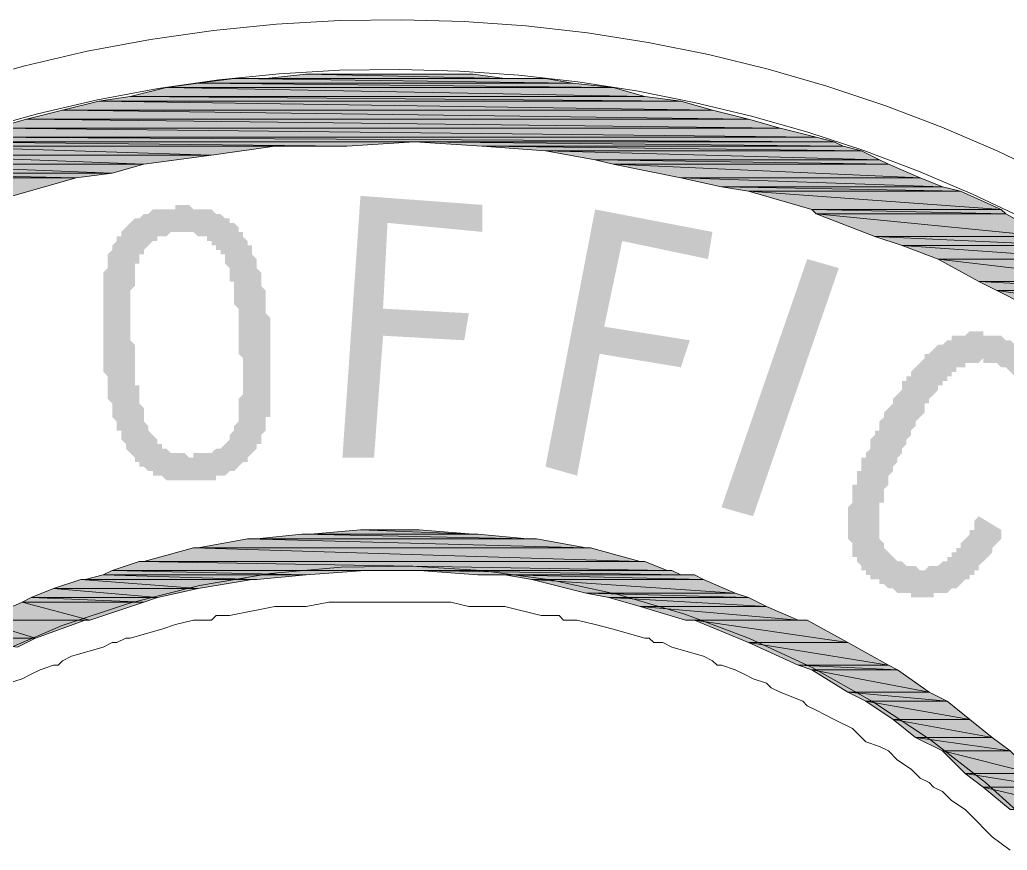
# Model space of a CAD drawing. Header units: millimetres. Extents: x 29 to 95071, y 20 to 67221.
# Drawn here: x 89656 to 90740, y 13849 to 14761 of the extents above; entities that cross this region are included whole.
import ezdxf

# ---------------------------------------------------------------- set-up
doc = ezdxf.new("R2010")
doc.units = ezdxf.units.MM

msp = doc.modelspace()

# ---------------------------------------------------------------- hatches: boundary and pattern name
h = msp.add_hatch(color=7)
h.paths.add_polyline_path([(90153.9, 14701), (89970.5, 14701), (90188.6, 14696.1)])
h.paths.add_polyline_path([(89970.5, 14701), (90188.6, 14696.1), (89925.9, 14696.1)])
h = msp.add_hatch(color=7)
h.paths.add_polyline_path([(90104.3, 14701), (90005.2, 14701), (90153.9, 14701)])
h.paths.add_polyline_path([(90005.2, 14701), (90153.9, 14701), (89970.5, 14701)])
h = msp.add_hatch(color=7)
h.dxf.hatch_style = 2
h.paths.add_polyline_path([(90079.6, 14701), (90104.3, 14701), (90005.2, 14701)])
h = msp.add_hatch(color=7)
h.paths.add_polyline_path([(90307.6, 14686.2), (89816.9, 14686.2), (90342.3, 14676.3)])
h.paths.add_polyline_path([(89816.9, 14686.2), (90342.3, 14676.3), (89777.2, 14676.3)])
h = msp.add_hatch(color=7)
h.paths.add_polyline_path([(90263, 14691.1), (89851.6, 14691.1), (90307.6, 14686.2)])
h.paths.add_polyline_path([(89851.6, 14691.1), (90307.6, 14686.2), (89816.9, 14686.2)])
h = msp.add_hatch(color=7)
h.paths.add_polyline_path([(90233.2, 14696.1), (89891.2, 14696.1), (90263, 14691.1)])
h.paths.add_polyline_path([(89891.2, 14696.1), (90263, 14691.1), (89851.6, 14691.1)])
h = msp.add_hatch(color=7)
h.paths.add_polyline_path([(90188.6, 14696.1), (89925.9, 14696.1), (90233.2, 14696.1)])
h.paths.add_polyline_path([(89925.9, 14696.1), (90233.2, 14696.1), (89891.2, 14696.1)])
h = msp.add_hatch(color=7)
h.paths.add_polyline_path([(90342.3, 14676.3), (89777.2, 14676.3), (90381.9, 14671.3)])
h.paths.add_polyline_path([(89777.2, 14676.3), (90381.9, 14671.3), (89742.5, 14671.3)])
h = msp.add_hatch(color=7)
h.paths.add_polyline_path([(90381.9, 14671.3), (89742.5, 14671.3), (90416.6, 14661.4)])
h.paths.add_polyline_path([(89742.5, 14671.3), (90416.6, 14661.4), (89702.9, 14661.4)])
h = msp.add_hatch(color=7)
h.paths.add_polyline_path([(90416.6, 14661.4), (89702.9, 14661.4), (90456.3, 14651.5)])
h.paths.add_polyline_path([(89702.9, 14661.4), (90456.3, 14651.5), (89663.2, 14651.5)])
h = msp.add_hatch(color=7)
h.paths.add_polyline_path([(90456.3, 14651.5), (89663.2, 14651.5), (90491, 14641.6)])
h.paths.add_polyline_path([(89663.2, 14651.5), (90491, 14641.6), (89628.5, 14641.6)])
h = msp.add_hatch(color=7)
h.paths.add_polyline_path([(90530.6, 14631.6), (89593.8, 14631.6), (90550.4, 14626.7)])
h.paths.add_polyline_path([(89593.8, 14631.6), (90550.4, 14626.7), (89569, 14626.7)])
h = msp.add_hatch(color=7)
h.paths.add_polyline_path([(90491, 14641.6), (89628.5, 14641.6), (90530.6, 14631.6)])
h.paths.add_polyline_path([(89628.5, 14641.6), (90530.6, 14631.6), (89593.8, 14631.6)])
h = msp.add_hatch(color=7)
h.paths.add_polyline_path([(89935.8, 14621.7), (89554.2, 14621.7), (89866.4, 14611.8)])
h.paths.add_polyline_path([(89554.2, 14621.7), (89866.4, 14611.8), (89534.3, 14611.8)])
h = msp.add_hatch(color=7)
h.paths.add_polyline_path([(90015.1, 14621.7), (89569, 14621.7), (89940.8, 14621.7)])
h.paths.add_polyline_path([(89569, 14621.7), (89940.8, 14621.7), (89554.2, 14621.7)])
h = msp.add_hatch(color=7)
h.paths.add_polyline_path([(89935.8, 14621.7), (89554.2, 14621.7)])
h.paths.add_polyline_path([(89935.8, 14621.7), (89554.2, 14621.7), (89940.8, 14621.7)])
h = msp.add_hatch(color=7)
h.paths.add_polyline_path([(90089.5, 14626.7), (89569, 14626.7), (90015.1, 14621.7)])
h.paths.add_polyline_path([(89569, 14626.7), (90015.1, 14621.7), (89569, 14621.7)])
h = msp.add_hatch(color=7)
h.paths.add_polyline_path([(90550.4, 14626.7), (90089.5, 14626.7), (90560.3, 14621.7)])
h.paths.add_polyline_path([(90089.5, 14626.7), (90560.3, 14621.7), (90163.8, 14621.7)])
h = msp.add_hatch(color=7)
h.paths.add_polyline_path([(90560.3, 14621.7), (90163.8, 14621.7), (90580.2, 14616.8)])
h.paths.add_polyline_path([(90163.8, 14621.7), (90580.2, 14616.8), (90233.2, 14616.8)])
h = msp.add_hatch(color=7)
h.paths.add_polyline_path([(89866.4, 14611.8), (89534.3, 14611.8), (89792.1, 14601.9)])
h.paths.add_polyline_path([(89534.3, 14611.8), (89792.1, 14601.9), (89504.6, 14601.9)])
h = msp.add_hatch(color=7)
h.paths.add_polyline_path([(90580.2, 14616.8), (90233.2, 14616.8), (90600, 14606.9)])
h.paths.add_polyline_path([(90233.2, 14616.8), (90600, 14606.9), (90287.7, 14606.9)])
h = msp.add_hatch(color=7)
h.paths.add_polyline_path([(89792.1, 14601.9), (89504.6, 14601.9), (89757.4, 14592)])
h.paths.add_polyline_path([(89504.6, 14601.9), (89757.4, 14592), (89484.8, 14592)])
h = msp.add_hatch(color=7)
h.paths.add_polyline_path([(90600, 14606.9), (90287.7, 14606.9), (90609.9, 14601.9)])
h.paths.add_polyline_path([(90287.7, 14606.9), (90609.9, 14601.9), (90307.6, 14601.9)])
h = msp.add_hatch(color=7)
h.paths.add_polyline_path([(90609.9, 14601.9), (90307.6, 14601.9), (90644.6, 14587)])
h.paths.add_polyline_path([(90307.6, 14601.9), (90644.6, 14587), (90381.9, 14587)])
h = msp.add_hatch(color=7)
h.paths.add_polyline_path([(89757.4, 14592), (89484.8, 14592), (89717.7, 14587)])
h.paths.add_polyline_path([(89484.8, 14592), (89717.7, 14587), (89465, 14587)])
h = msp.add_hatch(color=7)
h.paths.add_polyline_path([(89717.7, 14587), (89465, 14587), (89648.3, 14567.2)])
h.paths.add_polyline_path([(89465, 14587), (89648.3, 14567.2), (89420.3, 14567.2)])
h = msp.add_hatch(color=7)
h.paths.add_polyline_path([(90644.6, 14587), (90381.9, 14587), (90669.4, 14577.1)])
h.paths.add_polyline_path([(90381.9, 14587), (90669.4, 14577.1), (90426.5, 14577.1)])
h = msp.add_hatch(color=7)
h.paths.add_polyline_path([(90669.4, 14577.1), (90426.5, 14577.1), (90689.2, 14572.2)])
h.paths.add_polyline_path([(90426.5, 14577.1), (90689.2, 14572.2), (90456.3, 14572.2)])
h = msp.add_hatch(color=7)
h.dxf.hatch_style = 2
h.paths.add_polyline_path([(90010.2, 14279.7), (90030, 14567.2), (90163.8, 14557.3), (90163.8, 14527.6), (90059.7, 14537.5), (90054.8, 14443.3), (90149, 14438.3), (90144, 14408.6), (90054.8, 14413.6), (90044.9, 14279.7)])
h = msp.add_hatch(color=7)
h.paths.add_polyline_path([(90689.2, 14572.2), (90456.3, 14572.2), (90733.8, 14552.3)])
h.paths.add_polyline_path([(90456.3, 14572.2), (90733.8, 14552.3), (90525.7, 14552.3)])
h = msp.add_hatch(color=7)
h.paths.add_polyline_path([(89782.2, 14398.7), (89782.2, 14393.7), (89782.2, 14388.8), (89782.2, 14383.8), (89782.2, 14378.9), (89782.2, 14373.9), (89782.2, 14368.9), (89782.2, 14364), (89782.2, 14359), (89787.1, 14359), (89787.1, 14354.1), (89787.1, 14349.1), (89787.1, 14344.2), (89787.1, 14339.2), (89792.1, 14334.3), (89792.1, 14329.3), (89792.1, 14324.3), (89792.1, 14319.4), (89797, 14314.4), (89797, 14309.5), (89802, 14304.5), (89807, 14299.6), (89807, 14294.6), (89811.9, 14294.6), (89811.9, 14289.6), (89816.9, 14289.6), (89821.8, 14284.7), (89826.8, 14284.7), (89831.7, 14284.7), (89836.7, 14284.7), (89841.7, 14279.7), (89846.6, 14279.7), (89846.6, 14284.7), (89851.6, 14284.7), (89856.5, 14284.7), (89861.5, 14284.7), (89866.4, 14284.7), (89871.4, 14289.6), (89876.3, 14289.6), (89881.3, 14294.6), (89886.3, 14299.6), (89886.3, 14304.5), (89891.2, 14309.5), (89891.2, 14314.4), (89896.2, 14319.4), (89896.2, 14324.3), (89896.2, 14329.3), (89896.2, 14334.3), (89896.2, 14339.2), (89896.2, 14344.2), (89901.1, 14349.1), (89901.1, 14354.1), (89901.1, 14359), (89901.1, 14364), (89901.1, 14368.9), (89901.1, 14373.9), (89901.1, 14378.9), (89901.1, 14383.8), (89901.1, 14388.8), (89896.2, 14393.7), (89896.2, 14398.7), (89896.2, 14403.6), (89896.2, 14408.6), (89896.2, 14413.6), (89896.2, 14418.5), (89896.2, 14423.5), (89896.2, 14428.4), (89896.2, 14433.4), (89896.2, 14438.3), (89896.2, 14443.3), (89891.2, 14448.3), (89891.2, 14453.2), (89891.2, 14458.2), (89891.2, 14463.1), (89891.2, 14468.1), (89891.2, 14473), (89886.3, 14473), (89886.3, 14478), (89886.3, 14482.9), (89886.3, 14487.9), (89881.3, 14492.9), (89881.3, 14497.8), (89881.3, 14502.8), (89876.3, 14502.8), (89876.3, 14507.7), (89871.4, 14507.7), (89871.4, 14512.7), (89866.4, 14512.7), (89866.4, 14517.6), (89861.5, 14517.6), (89861.5, 14522.6), (89856.5, 14522.6), (89851.6, 14522.6), (89846.6, 14527.6), (89841.7, 14527.6), (89836.7, 14527.6), (89831.7, 14527.6), (89826.8, 14527.6), (89821.8, 14527.6), (89816.9, 14522.6), (89811.9, 14522.6), (89807, 14522.6), (89807, 14517.6), (89802, 14517.6), (89797, 14512.7), (89792.1, 14507.7), (89792.1, 14502.8), (89787.1, 14502.8), (89787.1, 14497.8), (89787.1, 14492.9), (89782.2, 14492.9), (89782.2, 14487.9), (89782.2, 14482.9), (89782.2, 14478), (89782.2, 14473), (89782.2, 14468.1), (89777.2, 14463.1), (89777.2, 14458.2), (89777.2, 14453.2), (89777.2, 14448.3), (89777.2, 14443.3), (89777.2, 14438.3), (89777.2, 14433.4), (89777.2, 14428.4), (89777.2, 14423.5), (89777.2, 14418.5), (89777.2, 14413.6), (89777.2, 14408.6), (89782.2, 14403.6)])
h.paths.add_polyline_path([(89747.5, 14398.7), (89747.5, 14403.6), (89747.5, 14408.6), (89747.5, 14413.6), (89747.5, 14418.5), (89747.5, 14423.5), (89747.5, 14428.4), (89747.5, 14433.4), (89747.5, 14438.3), (89747.5, 14443.3), (89747.5, 14448.3), (89747.5, 14453.2), (89747.5, 14458.2), (89747.5, 14463.1), (89747.5, 14468.1), (89747.5, 14473), (89747.5, 14478), (89747.5, 14482.9), (89752.4, 14487.9), (89752.4, 14492.9), (89752.4, 14497.8), (89752.4, 14502.8), (89757.4, 14507.7), (89757.4, 14512.7), (89762.3, 14517.6), (89762.3, 14522.6), (89767.3, 14522.6), (89767.3, 14527.6), (89772.3, 14532.5), (89777.2, 14537.5), (89782.2, 14542.4), (89787.1, 14542.4), (89792.1, 14547.4), (89797, 14547.4), (89802, 14552.3), (89807, 14552.3), (89811.9, 14552.3), (89816.9, 14552.3), (89821.8, 14552.3), (89826.8, 14552.3), (89826.8, 14557.3), (89831.7, 14557.3), (89836.7, 14557.3), (89841.7, 14557.3), (89846.6, 14552.3), (89851.6, 14552.3), (89856.5, 14552.3), (89861.5, 14552.3), (89866.4, 14552.3), (89871.4, 14547.4), (89876.3, 14547.4), (89881.3, 14542.4), (89886.3, 14542.4), (89886.3, 14537.5), (89891.2, 14537.5), (89896.2, 14532.5), (89896.2, 14527.6), (89901.1, 14527.6), (89901.1, 14522.6), (89906.1, 14517.6), (89906.1, 14512.7), (89911, 14512.7), (89911, 14507.7), (89911, 14502.8), (89916, 14497.8), (89916, 14492.9), (89916, 14487.9), (89921, 14482.9), (89921, 14478), (89921, 14473), (89921, 14468.1), (89925.9, 14463.1), (89925.9, 14458.2), (89925.9, 14453.2), (89925.9, 14448.3), (89925.9, 14443.3), (89925.9, 14438.3), (89930.9, 14433.4), (89930.9, 14428.4), (89930.9, 14423.5), (89930.9, 14418.5), (89930.9, 14413.6), (89930.9, 14408.6), (89930.9, 14403.6), (89930.9, 14398.7), (89930.9, 14393.7), (89930.9, 14388.8), (89930.9, 14383.8), (89930.9, 14378.9), (89930.9, 14373.9), (89930.9, 14368.9), (89930.9, 14364), (89930.9, 14359), (89930.9, 14354.1), (89930.9, 14349.1), (89930.9, 14344.2), (89930.9, 14339.2), (89930.9, 14334.3), (89930.9, 14329.3), (89930.9, 14324.3), (89925.9, 14324.3), (89925.9, 14319.4), (89925.9, 14314.4), (89925.9, 14309.5), (89921, 14304.5), (89921, 14299.6), (89921, 14294.6), (89916, 14294.6), (89916, 14289.6), (89911, 14284.7), (89906.1, 14279.7), (89906.1, 14274.8), (89901.1, 14274.8), (89896.2, 14269.8), (89891.2, 14264.9), (89886.3, 14264.9), (89881.3, 14259.9), (89876.3, 14259.9), (89871.4, 14259.9), (89871.4, 14254.9), (89866.4, 14254.9), (89861.5, 14254.9), (89856.5, 14254.9), (89851.6, 14254.9), (89846.6, 14254.9), (89841.7, 14254.9), (89836.7, 14254.9), (89831.7, 14254.9), (89826.8, 14254.9), (89821.8, 14254.9), (89816.9, 14254.9), (89811.9, 14259.9), (89807, 14259.9), (89802, 14259.9), (89802, 14264.9), (89797, 14264.9), (89792.1, 14269.8), (89787.1, 14269.8), (89787.1, 14274.8), (89782.2, 14274.8), (89782.2, 14279.7), (89777.2, 14284.7), (89772.3, 14289.6), (89772.3, 14294.6), (89767.3, 14299.6), (89767.3, 14304.5), (89767.3, 14309.5), (89762.3, 14309.5), (89762.3, 14314.4), (89762.3, 14319.4), (89757.4, 14324.3), (89757.4, 14329.3), (89757.4, 14334.3), (89757.4, 14339.2), (89752.4, 14344.2), (89752.4, 14349.1), (89752.4, 14354.1), (89752.4, 14359), (89752.4, 14364), (89752.4, 14368.9), (89747.5, 14373.9), (89747.5, 14378.9), (89747.5, 14383.8), (89747.5, 14388.8), (89747.5, 14393.7)])
h = msp.add_hatch(color=7)
h.dxf.hatch_style = 2
h.paths.add_polyline_path([(90233.2, 14269.8), (90287.7, 14552.3), (90416.6, 14527.6), (90411.7, 14497.8), (90317.5, 14517.6), (90297.7, 14423.5), (90391.8, 14408.6), (90381.9, 14378.9), (90292.7, 14393.7), (90267.9, 14259.9)])
h = msp.add_hatch(color=7)
h.paths.add_polyline_path([(90733.8, 14552.3), (90525.7, 14552.3), (90738.8, 14547.4)])
h.paths.add_polyline_path([(90525.7, 14552.3), (90738.8, 14547.4), (90530.6, 14547.4)])
h = msp.add_hatch(color=7)
h.paths.add_polyline_path([(90738.8, 14547.4), (90530.6, 14547.4), (90783.4, 14522.6)])
h.paths.add_polyline_path([(90530.6, 14547.4), (90783.4, 14522.6), (90595, 14522.6)])
h = msp.add_hatch(color=7)
h.paths.add_polyline_path([(90783.4, 14522.6), (90595, 14522.6), (90808.2, 14512.7)])
h.paths.add_polyline_path([(90595, 14522.6), (90808.2, 14512.7), (90624.8, 14512.7)])
h = msp.add_hatch(color=7)
h.paths.add_polyline_path([(90808.2, 14512.7), (90624.8, 14512.7), (90837.9, 14497.8)])
h.paths.add_polyline_path([(90624.8, 14512.7), (90837.9, 14497.8), (90664.4, 14497.8)])
h = msp.add_hatch(color=7)
h.dxf.hatch_style = 2
h.paths.add_polyline_path([(90426.5, 14225.2), (90520.7, 14497.8), (90555.4, 14487.9), (90461.2, 14215.3)])
h = msp.add_hatch(color=7)
h.paths.add_polyline_path([(90837.9, 14497.8), (90664.4, 14497.8), (90872.6, 14473)])
h.paths.add_polyline_path([(90664.4, 14497.8), (90872.6, 14473), (90709, 14473)])
h = msp.add_hatch(color=7)
h.paths.add_polyline_path([(90872.6, 14473), (90709, 14473), (90892.4, 14463.1)])
h.paths.add_polyline_path([(90709, 14473), (90892.4, 14463.1), (90728.9, 14463.1)])
h = msp.add_hatch(color=7)
h.paths.add_polyline_path([(90892.4, 14463.1), (90728.9, 14463.1), (90937, 14433.4)])
h.paths.add_polyline_path([(90728.9, 14463.1), (90937, 14433.4), (90788.4, 14433.4)])
h = msp.add_hatch(color=7)
h.dxf.hatch_style = 2
h.paths.add_polyline_path([(90709, 14215.3), (90733.8, 14200.4), (90733.8, 14195.5), (90733.8, 14190.5), (90728.9, 14185.6), (90723.9, 14180.6), (90723.9, 14175.6), (90719, 14170.7), (90714, 14165.7), (90709, 14160.8), (90709, 14155.8), (90704.1, 14155.8), (90704.1, 14150.9), (90699.1, 14150.9), (90699.1, 14145.9), (90694.2, 14145.9), (90689.2, 14140.9), (90684.3, 14136), (90679.3, 14136), (90674.4, 14131), (90669.4, 14131), (90664.4, 14131), (90659.5, 14131), (90659.5, 14126.1), (90654.5, 14126.1), (90649.6, 14126.1), (90644.6, 14126.1), (90639.7, 14126.1), (90634.7, 14126.1), (90634.7, 14131), (90629.7, 14131), (90624.8, 14131), (90619.8, 14131), (90614.9, 14136), (90609.9, 14136), (90605, 14140.9), (90600, 14140.9), (90600, 14145.9), (90595, 14145.9), (90590.1, 14145.9), (90590.1, 14150.9), (90585.1, 14150.9), (90585.1, 14155.8), (90580.2, 14155.8), (90580.2, 14160.8), (90575.2, 14165.7), (90575.2, 14170.7), (90570.3, 14170.7), (90570.3, 14175.6), (90570.3, 14180.6), (90570.3, 14185.6), (90565.3, 14190.5), (90565.3, 14195.5), (90565.3, 14200.4), (90565.3, 14205.4), (90565.3, 14210.3), (90565.3, 14215.3), (90565.3, 14220.3), (90565.3, 14225.2), (90570.3, 14230.2), (90570.3, 14235.1), (90570.3, 14240.1), (90570.3, 14245), (90570.3, 14250), (90575.2, 14250), (90575.2, 14254.9), (90575.2, 14259.9), (90575.2, 14264.9), (90580.2, 14264.9), (90580.2, 14269.8), (90580.2, 14274.8), (90580.2, 14279.7), (90585.1, 14279.7), (90585.1, 14284.7), (90590.1, 14289.6), (90590.1, 14294.6), (90590.1, 14299.6), (90595, 14304.5), (90595, 14309.5), (90600, 14309.5), (90600, 14314.4), (90600, 14319.4), (90605, 14324.3), (90605, 14329.3), (90609.9, 14334.3), (90614.9, 14339.2), (90614.9, 14344.2), (90619.8, 14349.1), (90624.8, 14354.1), (90624.8, 14359), (90624.8, 14364), (90629.7, 14364), (90629.7, 14368.9), (90634.7, 14368.9), (90634.7, 14373.9), (90639.7, 14378.9), (90644.6, 14383.8), (90649.6, 14388.8), (90649.6, 14393.7), (90654.5, 14393.7), (90659.5, 14398.7), (90664.4, 14403.6), (90669.4, 14403.6), (90674.4, 14408.6), (90679.3, 14408.6), (90679.3, 14413.6), (90684.3, 14413.6), (90689.2, 14413.6), (90694.2, 14413.6), (90699.1, 14418.5), (90704.1, 14418.5), (90709, 14418.5), (90714, 14418.5), (90714, 14413.6), (90719, 14413.6), (90723.9, 14413.6), (90728.9, 14413.6), (90733.8, 14413.6), (90738.8, 14408.6), (90743.7, 14408.6), (90748.7, 14403.6), (90753.7, 14403.6), (90758.6, 14398.7), (90763.6, 14393.7), (90768.5, 14393.7), (90768.5, 14388.8), (90773.5, 14388.8), (90773.5, 14383.8), (90778.4, 14383.8), (90778.4, 14378.9), (90783.4, 14378.9), (90783.4, 14373.9), (90783.4, 14368.9), (90788.4, 14368.9), (90788.4, 14364), (90788.4, 14359), (90793.3, 14354.1), (90793.3, 14349.1), (90793.3, 14344.2), (90793.3, 14339.2), (90793.3, 14334.3), (90793.3, 14329.3), (90793.3, 14324.3), (90793.3, 14319.4), (90788.4, 14319.4), (90788.4, 14314.4), (90788.4, 14309.5), (90788.4, 14304.5), (90783.4, 14299.6), (90783.4, 14294.6), (90778.4, 14289.6), (90748.7, 14299.6), (90753.7, 14304.5), (90753.7, 14309.5), (90753.7, 14314.4), (90758.6, 14319.4), (90758.6, 14324.3), (90758.6, 14329.3), (90758.6, 14334.3), (90758.6, 14339.2), (90758.6, 14344.2), (90758.6, 14349.1), (90758.6, 14354.1), (90753.7, 14359), (90753.7, 14364), (90748.7, 14368.9), (90743.7, 14373.9), (90738.8, 14378.9), (90733.8, 14378.9), (90728.9, 14383.8), (90723.9, 14383.8), (90719, 14383.8), (90714, 14383.8), (90714, 14388.8), (90709, 14383.8), (90704.1, 14383.8), (90699.1, 14383.8), (90694.2, 14383.8), (90694.2, 14378.9), (90689.2, 14378.9), (90684.3, 14378.9), (90684.3, 14373.9), (90679.3, 14373.9), (90679.3, 14368.9), (90674.4, 14368.9), (90674.4, 14364), (90669.4, 14364), (90669.4, 14359), (90664.4, 14359), (90664.4, 14354.1), (90659.5, 14349.1), (90654.5, 14344.2), (90654.5, 14339.2), (90649.6, 14339.2), (90649.6, 14334.3), (90649.6, 14329.3), (90644.6, 14324.3), (90639.7, 14319.4), (90639.7, 14314.4), (90634.7, 14309.5), (90634.7, 14304.5), (90629.7, 14299.6), (90629.7, 14294.6), (90624.8, 14289.6), (90624.8, 14284.7), (90619.8, 14279.7), (90619.8, 14274.8), (90614.9, 14269.8), (90614.9, 14264.9), (90609.9, 14259.9), (90609.9, 14254.9), (90609.9, 14250), (90605, 14245), (90605, 14240.1), (90605, 14235.1), (90605, 14230.2), (90600, 14230.2), (90600, 14225.2), (90600, 14220.3), (90600, 14215.3), (90600, 14210.3), (90600, 14205.4), (90600, 14200.4), (90600, 14195.5), (90600, 14190.5), (90605, 14185.6), (90605, 14180.6), (90609.9, 14175.6), (90614.9, 14170.7), (90619.8, 14165.7), (90624.8, 14165.7), (90629.7, 14160.8), (90634.7, 14160.8), (90639.7, 14160.8), (90644.6, 14155.8), (90649.6, 14155.8), (90654.5, 14160.8), (90659.5, 14160.8), (90664.4, 14160.8), (90669.4, 14165.7), (90674.4, 14165.7), (90674.4, 14170.7), (90679.3, 14170.7), (90679.3, 14175.6), (90684.3, 14175.6), (90684.3, 14180.6), (90689.2, 14180.6), (90689.2, 14185.6), (90694.2, 14190.5), (90699.1, 14195.5), (90699.1, 14200.4), (90704.1, 14200.4), (90704.1, 14205.4), (90704.1, 14210.3)])
h = msp.add_hatch(color=7)
h.paths.add_polyline_path([(90094.4, 14200.4), (90030, 14200.4), (90153.9, 14195.5)])
h.paths.add_polyline_path([(90030, 14200.4), (90153.9, 14195.5), (89975.5, 14195.5)])
h = msp.add_hatch(color=7)
h.dxf.hatch_style = 2
h.paths.add_polyline_path([(90089.5, 14200.4), (90094.4, 14200.4), (90030, 14200.4)])
h = msp.add_hatch(color=7)
h.paths.add_polyline_path([(90223.3, 14190.5), (89906.1, 14190.5), (90277.8, 14180.6)])
h.paths.add_polyline_path([(89906.1, 14190.5), (90277.8, 14180.6), (89851.6, 14180.6)])
h = msp.add_hatch(color=7)
h.paths.add_polyline_path([(90213.4, 14190.5), (89916, 14190.5), (90223.3, 14190.5)])
h.paths.add_polyline_path([(89916, 14190.5), (90223.3, 14190.5), (89906.1, 14190.5)])
h = msp.add_hatch(color=7)
h.paths.add_polyline_path([(90158.9, 14195.5), (89965.6, 14195.5), (90213.4, 14190.5)])
h.paths.add_polyline_path([(89965.6, 14195.5), (90213.4, 14190.5), (89916, 14190.5)])
h = msp.add_hatch(color=7)
h.paths.add_polyline_path([(90153.9, 14195.5), (89975.5, 14195.5), (90158.9, 14195.5)])
h.paths.add_polyline_path([(89975.5, 14195.5), (90158.9, 14195.5), (89965.6, 14195.5)])
h = msp.add_hatch(color=7)
h.paths.add_polyline_path([(90282.8, 14180.6), (89846.6, 14180.6), (90337.3, 14165.7)])
h.paths.add_polyline_path([(89846.6, 14180.6), (90337.3, 14165.7), (89792.1, 14165.7)])
h = msp.add_hatch(color=7)
h.paths.add_polyline_path([(90277.8, 14180.6), (89851.6, 14180.6), (90282.8, 14180.6)])
h.paths.add_polyline_path([(89851.6, 14180.6), (90282.8, 14180.6), (89846.6, 14180.6)])
h = msp.add_hatch(color=7)
h.paths.add_polyline_path([(90342.3, 14165.7), (89787.1, 14165.7), (90367, 14155.8)])
h.paths.add_polyline_path([(89787.1, 14165.7), (90367, 14155.8), (89757.4, 14155.8)])
h = msp.add_hatch(color=7)
h.paths.add_polyline_path([(90337.3, 14165.7), (89792.1, 14165.7), (90342.3, 14165.7)])
h.paths.add_polyline_path([(89792.1, 14165.7), (90342.3, 14165.7), (89787.1, 14165.7)])
h = msp.add_hatch(color=7)
h.paths.add_polyline_path([(90035, 14155.8), (89757.4, 14155.8), (89970.5, 14150.9)])
h.paths.add_polyline_path([(89757.4, 14155.8), (89970.5, 14150.9), (89747.5, 14150.9)])
h = msp.add_hatch(color=7)
h.paths.add_polyline_path([(90367, 14155.8), (90035, 14155.8), (90372, 14155.8)])
h.paths.add_polyline_path([(90035, 14155.8), (90372, 14155.8), (90094.4, 14155.8)])
h = msp.add_hatch(color=7)
h.paths.add_polyline_path([(90372, 14155.8), (90094.4, 14155.8), (90381.9, 14150.9)])
h.paths.add_polyline_path([(90094.4, 14155.8), (90381.9, 14150.9), (90158.9, 14150.9)])
h = msp.add_hatch(color=7)
h.paths.add_polyline_path([(89911, 14145.9), (89722.7, 14145.9), (89851.6, 14136)])
h.paths.add_polyline_path([(89722.7, 14145.9), (89851.6, 14136), (89693, 14136)])
h = msp.add_hatch(color=7)
h.paths.add_polyline_path([(89916, 14145.9), (89727.7, 14145.9), (89911, 14145.9)])
h.paths.add_polyline_path([(89727.7, 14145.9), (89911, 14145.9), (89722.7, 14145.9)])
h = msp.add_hatch(color=7)
h.paths.add_polyline_path([(89970.5, 14150.9), (89747.5, 14150.9), (89916, 14145.9)])
h.paths.add_polyline_path([(89747.5, 14150.9), (89916, 14145.9), (89727.7, 14145.9)])
h = msp.add_hatch(color=7)
h.paths.add_polyline_path([(90381.9, 14150.9), (90158.9, 14150.9), (90396.8, 14150.9)])
h.paths.add_polyline_path([(90158.9, 14150.9), (90396.8, 14150.9), (90188.6, 14150.9)])
h = msp.add_hatch(color=7)
h.paths.add_polyline_path([(90396.8, 14150.9), (90188.6, 14150.9), (90406.7, 14145.9)])
h.paths.add_polyline_path([(90188.6, 14150.9), (90406.7, 14145.9), (90218.3, 14145.9)])
h = msp.add_hatch(color=7)
h.paths.add_polyline_path([(90406.7, 14145.9), (90218.3, 14145.9), (90441.4, 14131)])
h.paths.add_polyline_path([(90218.3, 14145.9), (90441.4, 14131), (90277.8, 14131)])
h = msp.add_hatch(color=7)
h.paths.add_polyline_path([(89851.6, 14136), (89693, 14136), (89807, 14126.1)])
h.paths.add_polyline_path([(89693, 14136), (89807, 14126.1), (89668.2, 14126.1)])
h = msp.add_hatch(color=7)
h.paths.add_polyline_path([(89807, 14126.1), (89668.2, 14126.1), (89792.1, 14121.1)])
h.paths.add_polyline_path([(89668.2, 14126.1), (89792.1, 14121.1), (89658.3, 14121.1)])
h = msp.add_hatch(color=7)
h.paths.add_polyline_path([(90441.4, 14131), (90277.8, 14131), (90456.3, 14126.1)])
h.paths.add_polyline_path([(90277.8, 14131), (90456.3, 14126.1), (90302.6, 14126.1)])
h = msp.add_hatch(color=7)
h.paths.add_polyline_path([(90456.3, 14126.1), (90302.6, 14126.1), (90476.1, 14116.2)])
h.paths.add_polyline_path([(90302.6, 14126.1), (90476.1, 14116.2), (90337.3, 14116.2)])
h = msp.add_hatch(color=7)
h.paths.add_polyline_path([(89792.1, 14121.1), (89658.3, 14121.1), (89732.6, 14101.3)])
h.paths.add_polyline_path([(89658.3, 14121.1), (89732.6, 14101.3), (89613.7, 14101.3)])
h = msp.add_hatch(color=7)
h.paths.add_polyline_path([(90476.1, 14116.2), (90337.3, 14116.2), (90510.8, 14101.3)])
h.paths.add_polyline_path([(90337.3, 14116.2), (90510.8, 14101.3), (90386.9, 14101.3)])
h = msp.add_hatch(color=7)
h.paths.add_polyline_path([(89727.7, 14101.3), (89608.7, 14101.3), (89673.1, 14081.5)])
h.paths.add_polyline_path([(89608.7, 14101.3), (89673.1, 14081.5), (89574, 14081.5)])
h = msp.add_hatch(color=7)
h.paths.add_polyline_path([(89732.6, 14101.3), (89613.7, 14101.3), (89727.7, 14101.3)])
h.paths.add_polyline_path([(89613.7, 14101.3), (89727.7, 14101.3), (89608.7, 14101.3)])
h = msp.add_hatch(color=7)
h.paths.add_polyline_path([(90510.8, 14101.3), (90386.9, 14101.3), (90520.7, 14101.3)])
h.paths.add_polyline_path([(90386.9, 14101.3), (90520.7, 14101.3), (90396.8, 14101.3)])
h = msp.add_hatch(color=7)
h.paths.add_polyline_path([(90520.7, 14101.3), (90396.8, 14101.3), (90565.3, 14076.5)])
h.paths.add_polyline_path([(90396.8, 14101.3), (90565.3, 14076.5), (90456.3, 14076.5)])
h = msp.add_hatch(color=7)
h.paths.add_polyline_path([(89673.1, 14081.5), (89574, 14081.5), (89653.3, 14071.6)])
h.paths.add_polyline_path([(89574, 14081.5), (89653.3, 14071.6), (89554.2, 14071.6)])
h = msp.add_hatch(color=7)
h.paths.add_polyline_path([(90565.3, 14076.5), (90456.3, 14076.5), (90609.9, 14051.7)])
h.paths.add_polyline_path([(90456.3, 14076.5), (90609.9, 14051.7), (90510.8, 14051.7)])
h = msp.add_hatch(color=7)
h.paths.add_polyline_path([(90609.9, 14051.7), (90510.8, 14051.7), (90619.8, 14046.8)])
h.paths.add_polyline_path([(90510.8, 14051.7), (90619.8, 14046.8), (90525.7, 14046.8)])
h = msp.add_hatch(color=7)
h.paths.add_polyline_path([(90619.8, 14046.8), (90525.7, 14046.8), (90654.5, 14022)])
h.paths.add_polyline_path([(90525.7, 14046.8), (90654.5, 14022), (90565.3, 14022)])
h = msp.add_hatch(color=7)
h.paths.add_polyline_path([(90654.5, 14022), (90565.3, 14022), (90674.4, 14012.1)])
h.paths.add_polyline_path([(90565.3, 14022), (90674.4, 14012.1), (90585.1, 14012.1)])
h = msp.add_hatch(color=7)
h.paths.add_polyline_path([(90674.4, 14012.1), (90585.1, 14012.1), (90699.1, 13992.2)])
h.paths.add_polyline_path([(90585.1, 14012.1), (90699.1, 13992.2), (90614.9, 13992.2)])
h = msp.add_hatch(color=7)
h.paths.add_polyline_path([(90699.1, 13992.2), (90614.9, 13992.2), (90723.9, 13972.4)])
h.paths.add_polyline_path([(90614.9, 13992.2), (90723.9, 13972.4), (90639.7, 13972.4)])
h = msp.add_hatch(color=7)
h.paths.add_polyline_path([(90723.9, 13972.4), (90639.7, 13972.4), (90743.7, 13957.6)])
h.paths.add_polyline_path([(90639.7, 13972.4), (90743.7, 13957.6), (90669.4, 13957.6)])
h = msp.add_hatch(color=7)
h.paths.add_polyline_path([(90743.7, 13957.6), (90669.4, 13957.6), (90768.5, 13932.8)])
h.paths.add_polyline_path([(90669.4, 13957.6), (90768.5, 13932.8), (90694.2, 13932.8)])
h = msp.add_hatch(color=7)
h.paths.add_polyline_path([(90768.5, 13932.8), (90694.2, 13932.8), (90788.4, 13917.9)])
h.paths.add_polyline_path([(90694.2, 13932.8), (90788.4, 13917.9), (90714, 13917.9)])
h = msp.add_hatch(color=7)
h.paths.add_polyline_path([(90788.4, 13917.9), (90714, 13917.9), (90818.1, 13893.1)])
h.paths.add_polyline_path([(90714, 13917.9), (90818.1, 13893.1), (90743.7, 13893.1)])

# ---------------------------------------------------------------- linework, layer by layer
at = {"color": 7, "lineweight": 0}
for points in [[(90790.4, 14587.4), (90730, 14616.3), (90668.5, 14642.7), (90605.8, 14666.5), (90542.2, 14687.8), (90477.6, 14706.4), (90412.2, 14722.3), (90346.1, 14735.6), (90279.2, 14746.1), (90211.8, 14753.8), (90143.9, 14758.6), (90075.5, 14760.6), (90006.8, 14759.7), (89937.8, 14755.8), (89868.6, 14748.9), (89799.3, 14739), (89730, 14726), (89661.3, 14710.1), (89593.9, 14691.3)], [(90760.4, 14541.5), (90702.2, 14569), (90643, 14594.2), (90582.7, 14616.9), (90521.5, 14637.1), (90459.5, 14654.8), (90396.6, 14669.9), (90333, 14682.5), (90268.8, 14692.4), (90204, 14699.7), (90138.7, 14704.3), (90073.1, 14706.1), (90007.1, 14705.1), (89940.8, 14701.4), (89874.4, 14694.7), (89807.8, 14685.2), (89741.3, 14672.7), (89675.3, 14657.4), (89610.5, 14639.4)], [(90773.4, 13871.5), (90716.4, 13923), (90655.9, 13969.9), (90592.4, 14012), (90526, 14049.1), (90457.2, 14081.1), (90386.1, 14107.9), (90313.2, 14129.4), (90238.7, 14145.4), (90162.9, 14155.8), (90086.2, 14160.5), (90008.7, 14159.4), (89931, 14152.3), (89853.1, 14139.1), (89776.5, 14119.9), (89702.4, 14095.2), (89631.1, 14065.1)]]:
    msp.add_lwpolyline(points, dxfattribs=at)
for points in [[(89970.5, 14701), (90188.6, 14696.1), (89925.9, 14696.1)], [(90005.2, 14701), (90153.9, 14701), (89970.5, 14701)], [(90153.9, 14701), (89970.5, 14701), (90188.6, 14696.1)], [(90079.6, 14701), (90104.3, 14701), (90005.2, 14701)], [(90104.3, 14701), (90005.2, 14701), (90153.9, 14701)], [(89816.9, 14686.2), (90342.3, 14676.3), (89777.2, 14676.3)], [(89851.6, 14691.1), (90307.6, 14686.2), (89816.9, 14686.2)], [(90307.6, 14686.2), (89816.9, 14686.2), (90342.3, 14676.3)], [(89891.2, 14696.1), (90263, 14691.1), (89851.6, 14691.1)], [(90263, 14691.1), (89851.6, 14691.1), (90307.6, 14686.2)], [(89925.9, 14696.1), (90233.2, 14696.1), (89891.2, 14696.1)], [(90233.2, 14696.1), (89891.2, 14696.1), (90263, 14691.1)], [(90188.6, 14696.1), (89925.9, 14696.1), (90233.2, 14696.1)], [(89777.2, 14676.3), (90381.9, 14671.3), (89742.5, 14671.3)], [(90342.3, 14676.3), (89777.2, 14676.3), (90381.9, 14671.3)], [(89742.5, 14671.3), (90416.6, 14661.4), (89702.9, 14661.4)], [(90381.9, 14671.3), (89742.5, 14671.3), (90416.6, 14661.4)], [(89702.9, 14661.4), (90456.3, 14651.5), (89663.2, 14651.5)], [(90416.6, 14661.4), (89702.9, 14661.4), (90456.3, 14651.5)], [(89663.2, 14651.5), (90491, 14641.6), (89628.5, 14641.6)], [(90456.3, 14651.5), (89663.2, 14651.5), (90491, 14641.6)], [(89593.8, 14631.6), (90550.4, 14626.7), (89569, 14626.7)], [(89628.5, 14641.6), (90530.6, 14631.6), (89593.8, 14631.6)], [(90530.6, 14631.6), (89593.8, 14631.6), (90550.4, 14626.7)], [(90491, 14641.6), (89628.5, 14641.6), (90530.6, 14631.6)], [(89554.2, 14621.7), (89866.4, 14611.8), (89534.3, 14611.8)], [(89569, 14621.7), (89940.8, 14621.7), (89554.2, 14621.7)], [(89935.8, 14621.7), (89554.2, 14621.7)], [(89935.8, 14621.7), (89554.2, 14621.7), (89940.8, 14621.7)], [(89935.8, 14621.7), (89554.2, 14621.7), (89866.4, 14611.8)], [(90089.5, 14626.7), (89569, 14626.7), (90015.1, 14621.7)], [(89569, 14626.7), (90015.1, 14621.7), (89569, 14621.7)], [(90015.1, 14621.7), (89569, 14621.7), (89940.8, 14621.7)], [(90550.4, 14626.7), (90089.5, 14626.7), (90560.3, 14621.7)], [(90089.5, 14626.7), (90560.3, 14621.7), (90163.8, 14621.7)], [(90560.3, 14621.7), (90163.8, 14621.7), (90580.2, 14616.8)], [(90163.8, 14621.7), (90580.2, 14616.8), (90233.2, 14616.8)], [(89534.3, 14611.8), (89792.1, 14601.9), (89504.6, 14601.9)], [(89866.4, 14611.8), (89534.3, 14611.8), (89792.1, 14601.9)], [(90580.2, 14616.8), (90233.2, 14616.8), (90600, 14606.9)], [(90233.2, 14616.8), (90600, 14606.9), (90287.7, 14606.9)], [(89504.6, 14601.9), (89757.4, 14592), (89484.8, 14592)], [(89792.1, 14601.9), (89504.6, 14601.9), (89757.4, 14592)], [(90600, 14606.9), (90287.7, 14606.9), (90609.9, 14601.9)], [(90287.7, 14606.9), (90609.9, 14601.9), (90307.6, 14601.9)], [(90609.9, 14601.9), (90307.6, 14601.9), (90644.6, 14587)], [(90307.6, 14601.9), (90644.6, 14587), (90381.9, 14587)], [(89484.8, 14592), (89717.7, 14587), (89465, 14587)], [(89757.4, 14592), (89484.8, 14592), (89717.7, 14587)], [(89717.7, 14587), (89465, 14587), (89648.3, 14567.2)], [(90644.6, 14587), (90381.9, 14587), (90669.4, 14577.1)], [(90381.9, 14587), (90669.4, 14577.1), (90426.5, 14577.1)], [(90669.4, 14577.1), (90426.5, 14577.1), (90689.2, 14572.2)], [(90426.5, 14577.1), (90689.2, 14572.2), (90456.3, 14572.2)], [(90689.2, 14572.2), (90456.3, 14572.2), (90733.8, 14552.3)], [(90456.3, 14572.2), (90733.8, 14552.3), (90525.7, 14552.3)], [(90733.8, 14552.3), (90525.7, 14552.3), (90738.8, 14547.4)], [(90525.7, 14552.3), (90738.8, 14547.4), (90530.6, 14547.4)], [(90738.8, 14547.4), (90530.6, 14547.4), (90783.4, 14522.6)], [(90530.6, 14547.4), (90783.4, 14522.6), (90595, 14522.6)], [(90783.4, 14522.6), (90595, 14522.6), (90808.2, 14512.7)], [(90595, 14522.6), (90808.2, 14512.7), (90624.8, 14512.7)], [(90808.2, 14512.7), (90624.8, 14512.7), (90837.9, 14497.8)], [(90624.8, 14512.7), (90837.9, 14497.8), (90664.4, 14497.8)], [(90837.9, 14497.8), (90664.4, 14497.8), (90872.6, 14473)], [(90664.4, 14497.8), (90872.6, 14473), (90709, 14473)], [(90872.6, 14473), (90709, 14473), (90892.4, 14463.1)], [(90709, 14473), (90892.4, 14463.1), (90728.9, 14463.1)], [(90892.4, 14463.1), (90728.9, 14463.1), (90937, 14433.4)], [(90728.9, 14463.1), (90937, 14433.4), (90788.4, 14433.4)], [(90030, 14200.4), (90153.9, 14195.5), (89975.5, 14195.5)], [(90089.5, 14200.4), (90094.4, 14200.4), (90030, 14200.4)], [(90094.4, 14200.4), (90030, 14200.4), (90153.9, 14195.5)], [(89906.1, 14190.5), (90277.8, 14180.6), (89851.6, 14180.6)], [(89916, 14190.5), (90223.3, 14190.5), (89906.1, 14190.5)], [(90223.3, 14190.5), (89906.1, 14190.5), (90277.8, 14180.6)], [(89965.6, 14195.5), (90213.4, 14190.5), (89916, 14190.5)], [(90213.4, 14190.5), (89916, 14190.5), (90223.3, 14190.5)], [(89975.5, 14195.5), (90158.9, 14195.5), (89965.6, 14195.5)], [(90158.9, 14195.5), (89965.6, 14195.5), (90213.4, 14190.5)], [(90153.9, 14195.5), (89975.5, 14195.5), (90158.9, 14195.5)], [(89846.6, 14180.6), (90337.3, 14165.7), (89792.1, 14165.7)], [(89851.6, 14180.6), (90282.8, 14180.6), (89846.6, 14180.6)], [(90282.8, 14180.6), (89846.6, 14180.6), (90337.3, 14165.7)], [(90277.8, 14180.6), (89851.6, 14180.6), (90282.8, 14180.6)], [(89787.1, 14165.7), (90367, 14155.8), (89757.4, 14155.8)], [(89792.1, 14165.7), (90342.3, 14165.7), (89787.1, 14165.7)], [(90342.3, 14165.7), (89787.1, 14165.7), (90367, 14155.8)], [(90337.3, 14165.7), (89792.1, 14165.7), (90342.3, 14165.7)], [(89757.4, 14155.8), (89970.5, 14150.9), (89747.5, 14150.9)], [(90035, 14155.8), (89757.4, 14155.8), (89970.5, 14150.9)], [(90367, 14155.8), (90035, 14155.8), (90372, 14155.8)], [(90035, 14155.8), (90372, 14155.8), (90094.4, 14155.8)], [(90372, 14155.8), (90094.4, 14155.8), (90381.9, 14150.9)], [(90094.4, 14155.8), (90381.9, 14150.9), (90158.9, 14150.9)], [(89722.7, 14145.9), (89851.6, 14136), (89693, 14136)], [(89727.7, 14145.9), (89911, 14145.9), (89722.7, 14145.9)], [(89911, 14145.9), (89722.7, 14145.9), (89851.6, 14136)], [(89747.5, 14150.9), (89916, 14145.9), (89727.7, 14145.9)], [(89916, 14145.9), (89727.7, 14145.9), (89911, 14145.9)], [(89970.5, 14150.9), (89747.5, 14150.9), (89916, 14145.9)], [(90381.9, 14150.9), (90158.9, 14150.9), (90396.8, 14150.9)], [(90158.9, 14150.9), (90396.8, 14150.9), (90188.6, 14150.9)], [(90396.8, 14150.9), (90188.6, 14150.9), (90406.7, 14145.9)], [(90188.6, 14150.9), (90406.7, 14145.9), (90218.3, 14145.9)], [(90406.7, 14145.9), (90218.3, 14145.9), (90441.4, 14131)], [(90218.3, 14145.9), (90441.4, 14131), (90277.8, 14131)], [(89693, 14136), (89807, 14126.1), (89668.2, 14126.1)], [(89851.6, 14136), (89693, 14136), (89807, 14126.1)], [(89668.2, 14126.1), (89792.1, 14121.1), (89658.3, 14121.1)], [(89807, 14126.1), (89668.2, 14126.1), (89792.1, 14121.1)], [(90441.4, 14131), (90277.8, 14131), (90456.3, 14126.1)], [(90277.8, 14131), (90456.3, 14126.1), (90302.6, 14126.1)], [(90456.3, 14126.1), (90302.6, 14126.1), (90476.1, 14116.2)], [(90302.6, 14126.1), (90476.1, 14116.2), (90337.3, 14116.2)], [(89658.3, 14121.1), (89732.6, 14101.3), (89613.7, 14101.3)], [(89792.1, 14121.1), (89658.3, 14121.1), (89732.6, 14101.3)], [(89935.8, 14116.2), (89886.3, 14106.2)], [(89945.7, 14116.2), (89935.8, 14116.2)], [(89970.5, 14116.2), (89945.7, 14116.2)], [(89995.3, 14121.1), (89970.5, 14116.2)], [(90000.3, 14121.1), (89995.3, 14121.1)], [(90005.2, 14121.1), (90000.3, 14121.1)], [(90069.7, 14121.1), (90005.2, 14121.1)], [(90069.7, 14121.1), (90104.3, 14121.1)], [(90104.3, 14121.1), (90114.3, 14121.1)], [(90114.3, 14121.1), (90129.1, 14121.1)], [(90129.1, 14121.1), (90149, 14116.2)], [(90149, 14116.2), (90168.8, 14116.2)], [(90168.8, 14116.2), (90188.6, 14116.2)], [(90188.6, 14116.2), (90228.3, 14106.2)], [(90476.1, 14116.2), (90337.3, 14116.2), (90510.8, 14101.3)], [(90337.3, 14116.2), (90510.8, 14101.3), (90386.9, 14101.3)], [(89608.7, 14101.3), (89673.1, 14081.5), (89574, 14081.5)], [(89613.7, 14101.3), (89727.7, 14101.3), (89608.7, 14101.3)], [(89727.7, 14101.3), (89608.7, 14101.3), (89673.1, 14081.5)], [(89732.6, 14101.3), (89613.7, 14101.3), (89727.7, 14101.3)], [(89846.6, 14101.3), (89826.8, 14096.3)], [(89851.6, 14101.3), (89846.6, 14101.3)], [(89866.4, 14101.3), (89851.6, 14101.3)], [(89871.4, 14106.2), (89866.4, 14101.3)], [(89886.3, 14106.2), (89871.4, 14106.2)], [(90228.3, 14106.2), (90248.1, 14106.2)], [(90248.1, 14106.2), (90253, 14101.3)], [(90253, 14101.3), (90258, 14101.3)], [(90258, 14101.3), (90267.9, 14101.3)], [(90267.9, 14101.3), (90287.7, 14096.3)], [(90510.8, 14101.3), (90386.9, 14101.3), (90520.7, 14101.3)], [(90386.9, 14101.3), (90520.7, 14101.3), (90396.8, 14101.3)], [(90520.7, 14101.3), (90396.8, 14101.3), (90565.3, 14076.5)], [(90396.8, 14101.3), (90565.3, 14076.5), (90456.3, 14076.5)], [(89811.9, 14091.4), (89777.2, 14081.5)], [(89826.8, 14096.3), (89811.9, 14091.4)], [(90287.7, 14096.3), (90307.6, 14091.4)], [(90307.6, 14091.4), (90342.3, 14081.5)], [(89673.1, 14081.5), (89574, 14081.5), (89653.3, 14071.6)], [(89772.3, 14081.5), (89762.3, 14076.5)], [(89777.2, 14081.5), (89772.3, 14081.5)], [(90342.3, 14081.5), (90347.2, 14081.5)], [(90347.2, 14081.5), (90352.2, 14076.5)], [(89747.5, 14071.6), (89712.8, 14061.6)], [(89757.4, 14076.5), (89747.5, 14071.6)], [(89762.3, 14076.5), (89757.4, 14076.5)], [(90352.2, 14076.5), (90362.1, 14076.5)], [(90362.1, 14076.5), (90372, 14071.6)], [(90372, 14071.6), (90406.7, 14061.6)], [(90456.3, 14076.5), (90565.3, 14076.5)], [(90565.3, 14076.5), (90456.3, 14076.5)], [(90565.3, 14076.5), (90456.3, 14076.5), (90609.9, 14051.7)], [(90456.3, 14076.5), (90609.9, 14051.7), (90510.8, 14051.7)], [(89702.9, 14056.7), (89697.9, 14051.7)], [(89712.8, 14061.6), (89702.9, 14056.7)], [(90406.7, 14061.6), (90416.6, 14056.7)], [(90416.6, 14056.7), (90421.6, 14051.7)], [(89678.1, 14046.8), (89668.2, 14041.8)], [(89693, 14051.7), (89678.1, 14046.8)], [(89697.9, 14051.7), (89693, 14051.7)], [(90421.6, 14051.7), (90426.5, 14051.7)], [(90426.5, 14051.7), (90441.4, 14046.8)], [(90441.4, 14046.8), (90451.3, 14041.8)], [(90609.9, 14051.7), (90510.8, 14051.7), (90619.8, 14046.8)], [(90510.8, 14051.7), (90619.8, 14046.8), (90525.7, 14046.8)], [(90619.8, 14046.8), (90525.7, 14046.8), (90654.5, 14022)], [(90525.7, 14046.8), (90654.5, 14022), (90565.3, 14022)], [(89658.3, 14036.9), (89643.4, 14031.9)], [(89668.2, 14041.8), (89658.3, 14036.9)], [(90451.3, 14041.8), (90461.2, 14036.9)], [(90461.2, 14036.9), (90476.1, 14031.9)], [(90476.1, 14031.9), (90481, 14026.9)], [(90481, 14026.9), (90491, 14022)], [(90491, 14022), (90515.7, 14012.1)], [(90654.5, 14022), (90565.3, 14022), (90674.4, 14012.1)], [(90565.3, 14022), (90674.4, 14012.1), (90585.1, 14012.1)], [(90515.7, 14012.1), (90520.7, 14007.1)], [(90520.7, 14007.1), (90530.6, 14002.2)], [(90530.6, 14002.2), (90540.5, 13997.2)], [(90674.4, 14012.1), (90585.1, 14012.1), (90699.1, 13992.2)], [(90585.1, 14012.1), (90699.1, 13992.2), (90614.9, 13992.2)], [(90540.5, 13997.2), (90550.4, 13992.2)], [(90550.4, 13992.2), (90570.3, 13982.3)], [(90699.1, 13992.2), (90614.9, 13992.2), (90723.9, 13972.4)], [(90614.9, 13992.2), (90723.9, 13972.4), (90639.7, 13972.4)], [(90570.3, 13982.3), (90580.2, 13972.4)], [(90580.2, 13972.4), (90585.1, 13967.5)], [(90723.9, 13972.4), (90639.7, 13972.4), (90743.7, 13957.6)], [(90639.7, 13972.4), (90743.7, 13957.6), (90669.4, 13957.6)], [(90585.1, 13967.5), (90600, 13962.5)], [(90600, 13962.5), (90609.9, 13957.6)], [(90609.9, 13957.6), (90619.8, 13947.6)], [(90743.7, 13957.6), (90669.4, 13957.6), (90768.5, 13932.8)], [(90669.4, 13957.6), (90768.5, 13932.8), (90694.2, 13932.8)], [(90619.8, 13947.6), (90634.7, 13937.7)], [(90634.7, 13937.7), (90639.7, 13932.8)], [(90639.7, 13932.8), (90644.6, 13927.8)], [(90644.6, 13927.8), (90654.5, 13922.9)], [(90768.5, 13932.8), (90694.2, 13932.8), (90788.4, 13917.9)], [(90694.2, 13932.8), (90788.4, 13917.9), (90714, 13917.9)], [(90654.5, 13922.9), (90659.5, 13917.9)], [(90659.5, 13917.9), (90669.4, 13912.9)], [(90788.4, 13917.9), (90714, 13917.9), (90818.1, 13893.1)], [(90714, 13917.9), (90818.1, 13893.1), (90743.7, 13893.1)], [(90669.4, 13912.9), (90679.3, 13903)], [(90679.3, 13903), (90694.2, 13893.1)], [(90694.2, 13893.1), (90699.1, 13888.2)], [(90699.1, 13888.2), (90704.1, 13883.2)], [(90704.1, 13883.2), (90709, 13878.2)], [(90709, 13878.2), (90714, 13873.3)], [(90714, 13873.3), (90723.9, 13863.4)], [(90723.9, 13863.4), (90743.7, 13848.5)]]:
    msp.add_lwpolyline(points, close=True, dxfattribs=at)

doc.saveas('drawing.dxf')
